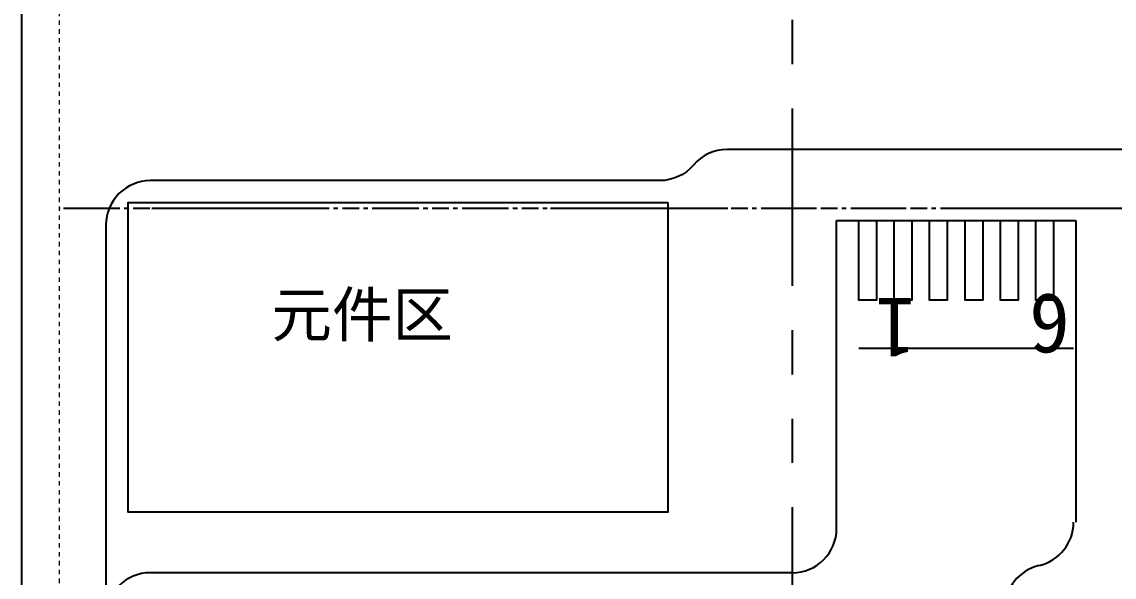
# Model space of a CAD drawing. Header units: inches. Extents: x 1765 to 5217, y -1519 to 441.
# Drawn here: x 4170.29 to 4194.95, y -748.2 to -735.67 of the extents above; entities that cross this region are included whole.
import ezdxf

# ---------------------------------------------------------------- set-up
doc = ezdxf.new("R2010")
doc.units = ezdxf.units.IN
doc.header["$MEASUREMENT"] = 0
for name, pattern in [('ACISOTGB', [9, 4, -1, 1, -1, 1, -1]), ('CENTER', [0.6, 0.375, -0.075, 0.075, -0.075]), ('DOT', [0.2, 0.1, -0.1])]:
    doc.linetypes.add(name, pattern=pattern)
doc.layers.add('AA', color=7, linetype='Continuous', lineweight=13)

msp = doc.modelspace()

# ---------------------------------------------------------------- linework, layer by layer
at = {"color": 1, "linetype": 'ACISOTGB'}
for p, q in [((4187.686, -719.624), (4187.686, -760.135)), ((4204.229, -739.879), (4171.142, -739.879))]:
    msp.add_line(p, q, dxfattribs=at)
at = {"color": 1, "linetype": 'CENTER'}
msp.add_line((4204.229, -739.879), (4171.142, -739.879), dxfattribs=at)
for p, q in [((4188.685, -740.148), (4194.085, -740.148)), ((4188.685, -747.101), (4188.685, -740.148)), ((4187.685, -748.101), (4173.192, -748.101))]:
    msp.add_line(p, q)
at = {"color": 0}
msp.add_line((4194.085, -740.148), (4194.085, -746.963), dxfattribs=at)
at = {"color": 251}
msp.add_line((4194.035, -743.041), (4189.185, -743.041), dxfattribs=at)
msp.add_lwpolyline([(4205.079, -727.244), (4205.079, -752.959, -0.414214), (4196.079, -761.959), (4179.292, -761.959, -0.414214), (4170.292, -752.959), (4170.292, -727.244, -0.414214), (4178.712, -718.824), (4196.659, -718.824, -0.414214)], format="xyb", close=True)
at = {"color": 2}
msp.add_lwpolyline([(4205.079, -727.244), (4205.079, -752.959, -0.414214), (4196.079, -761.959), (4179.292, -761.959, -0.414214), (4170.292, -752.959), (4170.292, -727.244, -0.414214), (4178.712, -718.824), (4196.659, -718.824, -0.414214)], format="xyb", close=True, dxfattribs=at)
at = {"color": 1}
msp.add_lwpolyline([(4211.143, -751.659), (4199.29, -751.659, -0.414214), (4198.29, -750.659), (4198.29, -747.659, 0.414067), (4197.29, -746.659, -0.414067), (4196.291, -745.659), (4196.291, -739.548, 0.414214), (4195.291, -738.548), (4186.214, -738.548, 0.21979), (4185.452, -738.9, -0.21979), (4184.691, -739.251), (4173.192, -739.251, 0.414214), (4172.192, -740.251), (4172.192, -755.701)], format="xyb", dxfattribs=at)
at = {"color": 6}
msp.add_lwpolyline([(4184.886, -739.751), (4172.686, -739.751), (4172.686, -746.728), (4184.886, -746.728)], close=True, dxfattribs=at)
for points in [[(4189.185, -740.148), (4189.585, -740.148), (4189.585, -741.948), (4189.185, -741.948)], [(4189.985, -740.148), (4190.385, -740.148), (4190.385, -741.948), (4189.985, -741.948)], [(4190.785, -740.148), (4191.185, -740.148), (4191.185, -741.948), (4190.785, -741.948)], [(4191.585, -740.148), (4191.985, -740.148), (4191.985, -741.948), (4191.585, -741.948)], [(4192.385, -740.148), (4192.785, -740.148), (4192.785, -741.948), (4192.385, -741.948)], [(4193.185, -740.148), (4193.585, -740.148), (4193.585, -741.948), (4193.185, -741.948)]]:
    msp.add_lwpolyline(points, close=True)
for centre, start, end in [((4187.685, -747.101), 270, 0), ((4173.192, -749.101), 90, 180)]:
    msp.add_arc(centre, 1, start, end)
at = {"color": 0}
for centre, start, end in [((4193.035, -746.963), 283.0277, 0), ((4193.486, -748.911), 103.0277, 180)]:
    msp.add_arc(centre, 1, start, end, dxfattribs=at)
at = {"layer": 'AA', "color": 1, "linetype": 'DOT'}
msp.add_lwpolyline([(4171.142, -728.824, -0.414214), (4180.342, -719.624), (4195.029, -719.624, -0.414214), (4204.229, -728.824), (4204.229, -750.935, -0.414214), (4195.029, -760.135), (4180.342, -760.135, -0.414214), (4171.142, -750.935)], format="xyb", close=True, dxfattribs=at)
msp.add_lwpolyline([(4171.142, -728.824, -0.414214), (4180.342, -719.624), (4195.029, -719.624, -0.414214), (4204.229, -728.824), (4204.229, -750.935, -0.414214), (4195.029, -760.135), (4180.342, -760.135, -0.414214), (4171.142, -750.935)], format="xyb", close=True, dxfattribs=at)

# ---------------------------------------------------------------- texts
at = {"insert": (4175.929, -741.773), "char_height": 1, "width": 5.68677, "attachment_point": 1}
msp.add_mtext('{\\fSimSun|b0|i0|c134|p2;元件区}', dxfattribs=at)
at = {"color": 0, "char_height": 1.35, "attachment_point": 3, "rotation": 180}
for s, insert in [('{\\fSimSun|b0|i0|c134|p2;1}', (4189.556, -743.252)), ('{\\fSimSun|b0|i0|c134|p2;6}', (4193.033, -743.166))]:
    msp.add_mtext(s, dxfattribs=dict(at, insert=insert))

doc.saveas('drawing.dxf')
